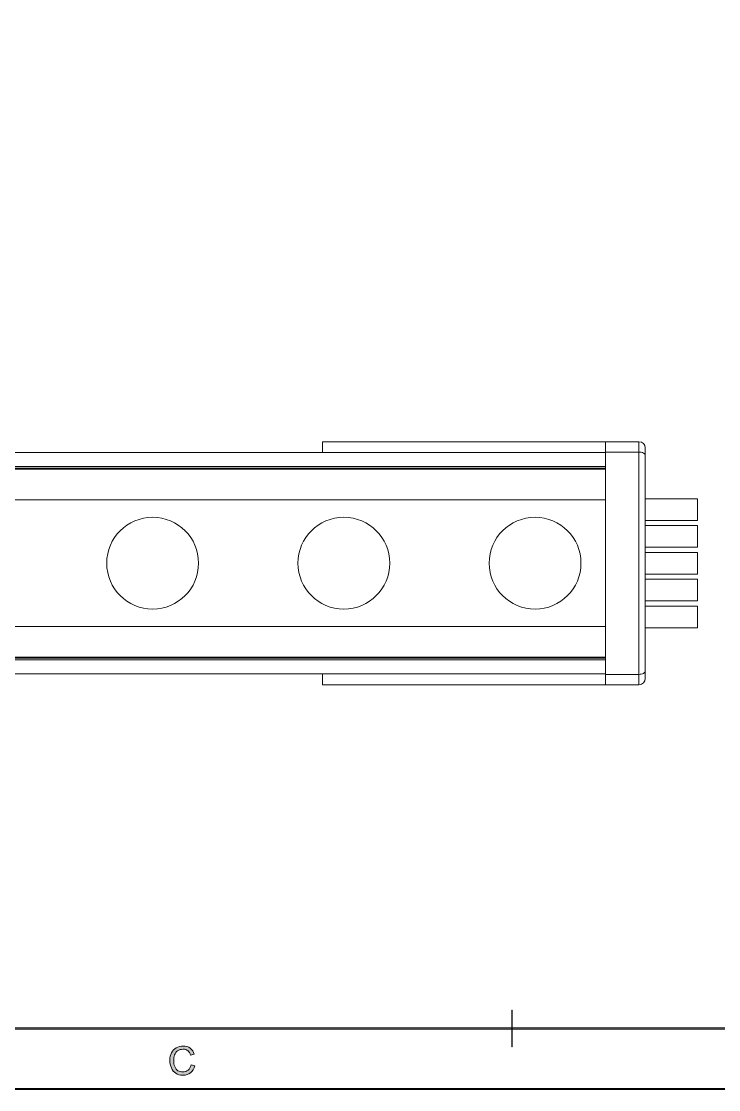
# Model space of a CAD drawing. Header units: inches. Extents: x 0.54 to 10.46, y 0.74 to 7.76.
# Drawn here: x 5.171 to 7.097, y 0.739 to 3.69 of the extents above; entities that cross this region are included whole.
import ezdxf

# ---------------------------------------------------------------- set-up
doc = ezdxf.new("R2010")
doc.units = ezdxf.units.IN
doc.header["$MEASUREMENT"] = 0
doc.layers.add('BG', color=7, linetype='Continuous')
doc.layers.add('MCG-INT-4FT', color=7, linetype='Continuous')

# ---------------------------------------------------------------- blocks, each defined once
blk = doc.blocks.new('block 2')
at = {"layer": 'BG', "true_color": 0xffffff}
h = blk.add_hatch(color=7, dxfattribs=at)
h.dxf.hatch_style = 2
edge = h.paths.add_edge_path()
edge.add_spline(control_points=[(10.296, 0.9061), (10.296, 0.9061), (0.8711, 0.9061), (0.8711, 0.9061), (0.8702, 0.9061), (0.8694, 0.9069), (0.8694, 0.9079), (0.8694, 0.9079), (0.8694, 7.5922), (0.8694, 7.5922), (0.8694, 7.5931), (0.8702, 7.5939), (0.8711, 7.5939), (0.8711, 7.5939), (10.296, 7.5939), (10.296, 7.5939), (10.297, 7.5939), (10.2977, 7.5931), (10.2977, 7.5922), (10.2977, 7.5922), (10.2977, 0.9079), (10.2977, 0.9079), (10.2977, 0.9069), (10.297, 0.9061), (10.296, 0.9061)], knot_values=[0, 0, 0, 0, 1, 1, 1, 2, 2, 2, 3, 3, 3, 4, 4, 4, 5, 5, 5, 6, 6, 6, 7, 7, 7, 8, 8, 8, 8], degree=3, periodic=1)
h.paths.add_polyline_path([(0.8729, 0.9096), (10.2943, 0.9096), (10.2943, 7.5904), (0.8729, 7.5904)])
at = {"layer": 'BG', "lineweight": 0}
blk.add_lwpolyline([(0.8729, 0.9096), (10.2943, 0.9096), (10.2943, 7.5904), (0.8729, 7.5904), (0.8729, 0.9096)], dxfattribs=at)
blk.add_open_spline([(10.296, 0.9061), (10.296, 0.9061), (0.8711, 0.9061), (0.8711, 0.9061), (0.8702, 0.9061), (0.8694, 0.9069), (0.8694, 0.9079), (0.8694, 0.9079), (0.8694, 7.5922), (0.8694, 7.5922), (0.8694, 7.5931), (0.8702, 7.5939), (0.8711, 7.5939), (0.8711, 7.5939), (10.296, 7.5939), (10.296, 7.5939), (10.297, 7.5939), (10.2977, 7.5931), (10.2977, 7.5922), (10.2977, 7.5922), (10.2977, 0.9079), (10.2977, 0.9079), (10.2977, 0.9069), (10.297, 0.9061), (10.296, 0.9061)], degree=3, knots=[0, 0, 0, 0, 1, 1, 1, 2, 2, 2, 3, 3, 3, 4, 4, 4, 5, 5, 5, 6, 6, 6, 7, 7, 7, 8, 8, 8, 8], dxfattribs=at)
blk = doc.blocks.new('block 45')
at = {"layer": 'BG', "true_color": 0xffffff}
h = blk.add_hatch(color=7, dxfattribs=at)
h.dxf.hatch_style = 2
edge = h.paths.add_edge_path()
edge.add_spline(control_points=[(6.526, 0.857), (6.5257, 0.857), (6.5253, 0.8573), (6.5253, 0.8577), (6.5253, 0.8577), (6.5253, 0.958), (6.5253, 0.958), (6.5253, 0.9584), (6.5257, 0.9587), (6.526, 0.9587), (6.5264, 0.9587), (6.5267, 0.9584), (6.5267, 0.958), (6.5267, 0.958), (6.5267, 0.8577), (6.5267, 0.8577), (6.5267, 0.8573), (6.5264, 0.857), (6.526, 0.857)], knot_values=[0, 0, 0, 0, 1, 1, 1, 2, 2, 2, 3, 3, 3, 4, 4, 4, 5, 5, 5, 6, 6, 6, 6], degree=3, periodic=1)
at = {"layer": 'BG', "lineweight": 0}
blk.add_open_spline([(6.526, 0.857), (6.5257, 0.857), (6.5253, 0.8573), (6.5253, 0.8577), (6.5253, 0.8577), (6.5253, 0.958), (6.5253, 0.958), (6.5253, 0.9584), (6.5257, 0.9587), (6.526, 0.9587), (6.5264, 0.9587), (6.5267, 0.9584), (6.5267, 0.958), (6.5267, 0.958), (6.5267, 0.8577), (6.5267, 0.8577), (6.5267, 0.8573), (6.5264, 0.857), (6.526, 0.857)], degree=3, knots=[0, 0, 0, 0, 1, 1, 1, 2, 2, 2, 3, 3, 3, 4, 4, 4, 5, 5, 5, 6, 6, 6, 6], dxfattribs=at)
blk = doc.blocks.new('block 44')
at = {"layer": 'BG'}
blk.add_blockref('block 45', (0, 0), dxfattribs=at)
blk = doc.blocks.new('block 53')
at = {"layer": 'BG', "true_color": 0xffffff}
h = blk.add_hatch(color=7, dxfattribs=at)
h.dxf.hatch_style = 2
edge = h.paths.add_edge_path()
edge.add_spline(control_points=[(5.6392, 0.8076), (5.6392, 0.8076), (5.6495, 0.8049), (5.6495, 0.8049), (5.6474, 0.7965), (5.6435, 0.79), (5.6379, 0.7856), (5.6323, 0.7812), (5.6254, 0.7789), (5.6173, 0.7789), (5.6089, 0.7789), (5.6021, 0.7806), (5.5968, 0.7841), (5.5916, 0.7875), (5.5876, 0.7924), (5.5848, 0.7989), (5.5821, 0.8054), (5.5807, 0.8123), (5.5807, 0.8198), (5.5807, 0.8279), (5.5823, 0.8349), (5.5854, 0.841), (5.5885, 0.847), (5.5929, 0.8516), (5.5986, 0.8547), (5.6043, 0.8579), (5.6106, 0.8594), (5.6175, 0.8594), (5.6252, 0.8594), (5.6318, 0.8574), (5.6371, 0.8535), (5.6424, 0.8495), (5.6461, 0.8439), (5.6482, 0.8368), (5.6482, 0.8368), (5.6381, 0.8344), (5.6381, 0.8344), (5.6363, 0.84), (5.6336, 0.8441), (5.6302, 0.8467), (5.6268, 0.8493), (5.6225, 0.8506), (5.6172, 0.8506), (5.6113, 0.8506), (5.6063, 0.8492), (5.6022, 0.8463), (5.5982, 0.8434), (5.5954, 0.8396), (5.5938, 0.8348), (5.5921, 0.8299), (5.5913, 0.8249), (5.5913, 0.8198), (5.5913, 0.8132), (5.5923, 0.8074), (5.5942, 0.8025), (5.5962, 0.7975), (5.5992, 0.7939), (5.6032, 0.7914), (5.6073, 0.789), (5.6117, 0.7878), (5.6165, 0.7878), (5.6222, 0.7878), (5.6271, 0.7894), (5.6311, 0.7927), (5.6351, 0.7961), (5.6378, 0.801), (5.6392, 0.8076)], knot_values=[0, 0, 0, 0, 1, 1, 1, 2, 2, 2, 3, 3, 3, 4, 4, 4, 5, 5, 5, 6, 6, 6, 7, 7, 7, 8, 8, 8, 9, 9, 9, 10, 10, 10, 11, 11, 11, 12, 12, 12, 13, 13, 13, 14, 14, 14, 15, 15, 15, 16, 16, 16, 17, 17, 17, 18, 18, 18, 19, 19, 19, 20, 20, 20, 21, 21, 21, 22, 22, 22, 22], degree=3, periodic=1)
at = {"layer": 'BG', "lineweight": 0}
blk.add_open_spline([(5.6392, 0.8076), (5.6392, 0.8076), (5.6495, 0.8049), (5.6495, 0.8049), (5.6474, 0.7965), (5.6435, 0.79), (5.6379, 0.7856), (5.6323, 0.7812), (5.6254, 0.7789), (5.6173, 0.7789), (5.6089, 0.7789), (5.6021, 0.7806), (5.5968, 0.7841), (5.5916, 0.7875), (5.5876, 0.7924), (5.5848, 0.7989), (5.5821, 0.8054), (5.5807, 0.8123), (5.5807, 0.8198), (5.5807, 0.8279), (5.5823, 0.8349), (5.5854, 0.841), (5.5885, 0.847), (5.5929, 0.8516), (5.5986, 0.8547), (5.6043, 0.8579), (5.6106, 0.8594), (5.6175, 0.8594), (5.6252, 0.8594), (5.6318, 0.8574), (5.6371, 0.8535), (5.6424, 0.8495), (5.6461, 0.8439), (5.6482, 0.8368), (5.6482, 0.8368), (5.6381, 0.8344), (5.6381, 0.8344), (5.6363, 0.84), (5.6336, 0.8441), (5.6302, 0.8467), (5.6268, 0.8493), (5.6225, 0.8506), (5.6172, 0.8506), (5.6113, 0.8506), (5.6063, 0.8492), (5.6022, 0.8463), (5.5982, 0.8434), (5.5954, 0.8396), (5.5938, 0.8348), (5.5921, 0.8299), (5.5913, 0.8249), (5.5913, 0.8198), (5.5913, 0.8132), (5.5923, 0.8074), (5.5942, 0.8025), (5.5962, 0.7975), (5.5992, 0.7939), (5.6032, 0.7914), (5.6073, 0.789), (5.6117, 0.7878), (5.6165, 0.7878), (5.6222, 0.7878), (5.6271, 0.7894), (5.6311, 0.7927), (5.6351, 0.7961), (5.6378, 0.801), (5.6392, 0.8076)], degree=3, knots=[0, 0, 0, 0, 1, 1, 1, 2, 2, 2, 3, 3, 3, 4, 4, 4, 5, 5, 5, 6, 6, 6, 7, 7, 7, 8, 8, 8, 9, 9, 9, 10, 10, 10, 11, 11, 11, 12, 12, 12, 13, 13, 13, 14, 14, 14, 15, 15, 15, 16, 16, 16, 17, 17, 17, 18, 18, 18, 19, 19, 19, 20, 20, 20, 21, 21, 21, 22, 22, 22, 22], dxfattribs=at)
blk = doc.blocks.new('block 52')
at = {"layer": 'BG'}
blk.add_blockref('block 53', (0, 0), dxfattribs=at)
blk = doc.blocks.new('block 62')
at = {"layer": 'BG', "true_color": 0xffffff}
h = blk.add_hatch(color=7, dxfattribs=at)
h.dxf.hatch_style = 2
edge = h.paths.add_edge_path()
edge.add_spline(control_points=[(10.4631, 0.739), (10.4631, 0.739), (0.5369, 0.739), (0.5369, 0.739), (0.5359, 0.739), (0.5352, 0.7398), (0.5352, 0.7407), (0.5352, 0.7407), (0.5352, 7.7593), (0.5352, 7.7593), (0.5352, 7.7602), (0.5359, 7.761), (0.5369, 7.761), (0.5369, 7.761), (10.4631, 7.761), (10.4631, 7.761), (10.4641, 7.761), (10.4648, 7.7602), (10.4648, 7.7593), (10.4648, 7.7593), (10.4648, 0.7407), (10.4648, 0.7407), (10.4648, 0.7398), (10.4641, 0.739), (10.4631, 0.739)], knot_values=[0, 0, 0, 0, 1, 1, 1, 2, 2, 2, 3, 3, 3, 4, 4, 4, 5, 5, 5, 6, 6, 6, 7, 7, 7, 8, 8, 8, 8], degree=3, periodic=1)
h.paths.add_polyline_path([(0.5386, 0.7425), (10.4614, 0.7425), (10.4614, 7.7575), (0.5386, 7.7575)])
at = {"layer": 'BG', "lineweight": 0}
blk.add_lwpolyline([(0.5386, 0.7425), (10.4614, 0.7425), (10.4614, 7.7575), (0.5386, 7.7575), (0.5386, 0.7425)], dxfattribs=at)
blk.add_open_spline([(10.4631, 0.739), (10.4631, 0.739), (0.5369, 0.739), (0.5369, 0.739), (0.5359, 0.739), (0.5352, 0.7398), (0.5352, 0.7407), (0.5352, 0.7407), (0.5352, 7.7593), (0.5352, 7.7593), (0.5352, 7.7602), (0.5359, 7.761), (0.5369, 7.761), (0.5369, 7.761), (10.4631, 7.761), (10.4631, 7.761), (10.4641, 7.761), (10.4648, 7.7602), (10.4648, 7.7593), (10.4648, 7.7593), (10.4648, 0.7407), (10.4648, 0.7407), (10.4648, 0.7398), (10.4641, 0.739), (10.4631, 0.739)], degree=3, knots=[0, 0, 0, 0, 1, 1, 1, 2, 2, 2, 3, 3, 3, 4, 4, 4, 5, 5, 5, 6, 6, 6, 7, 7, 7, 8, 8, 8, 8], dxfattribs=at)
blk = doc.blocks.new('block 892')
at = {"layer": 'MCG-INT-4FT', "color": 7, "lineweight": 5, "true_color": 0xffffff}
blk.add_lwpolyline([(1.6416, 2.4558), (6.7838, 2.4558)], dxfattribs=at)
blk = doc.blocks.new('block 893')
at = {"layer": 'MCG-INT-4FT', "color": 7, "lineweight": 5, "true_color": 0xffffff}
blk.add_lwpolyline([(1.6416, 1.9311), (6.7838, 1.9311)], dxfattribs=at)
blk = doc.blocks.new('block 1058')
at = {"layer": 'MCG-INT-4FT', "color": 7, "lineweight": 5, "true_color": 0xffffff}
blk.add_lwpolyline([(6.8765, 2.5005), (6.7838, 2.5005)], dxfattribs=at)
blk = doc.blocks.new('block 1059')
at = {"layer": 'MCG-INT-4FT', "color": 7, "lineweight": 5, "true_color": 0xffffff}
blk.add_lwpolyline([(6.8765, 1.8864), (6.8765, 2.5005)], dxfattribs=at)
blk = doc.blocks.new('block 1060')
at = {"layer": 'MCG-INT-4FT', "color": 7, "lineweight": 5, "true_color": 0xffffff}
blk.add_lwpolyline([(6.7838, 1.8864), (6.8765, 1.8864)], dxfattribs=at)
blk = doc.blocks.new('block 1061')
at = {"layer": 'MCG-INT-4FT', "color": 7, "lineweight": 5, "true_color": 0xffffff}
blk.add_lwpolyline([(6.7838, 2.5005), (6.7838, 1.8864)], dxfattribs=at)
blk = doc.blocks.new('block 1062')
at = {"layer": 'MCG-INT-4FT', "color": 7, "lineweight": 5, "true_color": 0xffffff}
blk.add_lwpolyline([(6.8765, 2.5005), (6.8799, 2.5003), (6.8832, 2.4998), (6.8862, 2.4989), (6.8888, 2.4978), (6.891, 2.4964), (6.8926, 2.4948), (6.8936, 2.493), (6.894, 2.4912)], dxfattribs=at)
blk = doc.blocks.new('block 1063')
at = {"layer": 'MCG-INT-4FT', "color": 7, "lineweight": 5, "true_color": 0xffffff}
blk.add_lwpolyline([(6.894, 2.4912), (6.894, 1.8957)], dxfattribs=at)
blk = doc.blocks.new('block 1064')
at = {"layer": 'MCG-INT-4FT', "color": 7, "lineweight": 5, "true_color": 0xffffff}
blk.add_lwpolyline([(6.8765, 1.8864), (6.8799, 1.8866), (6.8832, 1.8871), (6.8862, 1.8879), (6.8888, 1.8891), (6.891, 1.8905), (6.8926, 1.8921), (6.8936, 1.8938), (6.894, 1.8957)], dxfattribs=at)
blk = doc.blocks.new('block 1065')
at = {"layer": 'MCG-INT-4FT', "color": 7, "lineweight": 5, "true_color": 0xffffff}
blk.add_lwpolyline([(6.8765, 2.5005), (6.8765, 2.5292)], dxfattribs=at)
blk = doc.blocks.new('block 1066')
at = {"layer": 'MCG-INT-4FT', "color": 7, "lineweight": 5, "true_color": 0xffffff}
blk.add_open_spline([(6.894, 2.5118), (6.894, 2.5214), (6.8861, 2.5292), (6.8765, 2.5292)], degree=3, dxfattribs=at)
blk = doc.blocks.new('block 1067')
at = {"layer": 'MCG-INT-4FT', "color": 7, "lineweight": 5, "true_color": 0xffffff}
blk.add_lwpolyline([(6.894, 2.5118), (6.894, 2.4912)], dxfattribs=at)
blk = doc.blocks.new('block 1068')
at = {"layer": 'MCG-INT-4FT', "color": 7, "lineweight": 5, "true_color": 0xffffff}
blk.add_open_spline([(6.8765, 1.8576), (6.8861, 1.8576), (6.894, 1.8654), (6.894, 1.8751)], degree=3, dxfattribs=at)
blk = doc.blocks.new('block 1069')
at = {"layer": 'MCG-INT-4FT', "color": 7, "lineweight": 5, "true_color": 0xffffff}
blk.add_lwpolyline([(6.8765, 1.8576), (6.8765, 1.8864)], dxfattribs=at)
blk = doc.blocks.new('block 1070')
at = {"layer": 'MCG-INT-4FT', "color": 7, "lineweight": 5, "true_color": 0xffffff}
blk.add_lwpolyline([(6.894, 1.8957), (6.894, 1.8751)], dxfattribs=at)
blk = doc.blocks.new('block 1071')
at = {"layer": 'MCG-INT-4FT', "color": 7, "lineweight": 5, "true_color": 0xffffff}
blk.add_lwpolyline([(6.7838, 2.5292), (6.8765, 2.5292)], dxfattribs=at)
blk = doc.blocks.new('block 1072')
at = {"layer": 'MCG-INT-4FT', "color": 7, "lineweight": 5, "true_color": 0xffffff}
blk.add_lwpolyline([(6.7838, 2.5005), (6.7838, 2.5292)], dxfattribs=at)
blk = doc.blocks.new('block 1073')
at = {"layer": 'MCG-INT-4FT', "color": 7, "lineweight": 5, "true_color": 0xffffff}
blk.add_lwpolyline([(6.8765, 1.8576), (6.7838, 1.8576)], dxfattribs=at)
blk = doc.blocks.new('block 1074')
at = {"layer": 'MCG-INT-4FT', "color": 7, "lineweight": 5, "true_color": 0xffffff}
blk.add_lwpolyline([(6.7838, 1.8576), (6.7838, 1.8864)], dxfattribs=at)
blk = doc.blocks.new('block 1075')
at = {"layer": 'MCG-INT-4FT', "color": 7, "lineweight": 5, "true_color": 0xffffff}
blk.add_lwpolyline([(6.002, 2.4995), (6.002, 2.5292)], dxfattribs=at)
blk = doc.blocks.new('block 1076')
at = {"layer": 'MCG-INT-4FT', "color": 7, "lineweight": 5, "true_color": 0xffffff}
blk.add_lwpolyline([(6.002, 2.5292), (6.7838, 2.5292)], dxfattribs=at)
blk = doc.blocks.new('block 1077')
at = {"layer": 'MCG-INT-4FT', "color": 7, "lineweight": 5, "true_color": 0xffffff}
blk.add_lwpolyline([(6.002, 1.8874), (6.002, 1.8576)], dxfattribs=at)
blk = doc.blocks.new('block 1078')
at = {"layer": 'MCG-INT-4FT', "color": 7, "lineweight": 5, "true_color": 0xffffff}
blk.add_lwpolyline([(6.002, 1.8576), (6.7838, 1.8576)], dxfattribs=at)
blk = doc.blocks.new('block 1100')
at = {"layer": 'MCG-INT-4FT', "color": 7, "lineweight": 5, "true_color": 0xffffff}
blk.add_lwpolyline([(6.7838, 2.4558), (1.6416, 2.4558)], dxfattribs=at)
blk = doc.blocks.new('block 1101')
at = {"layer": 'MCG-INT-4FT', "color": 7, "lineweight": 5, "true_color": 0xffffff}
blk.add_lwpolyline([(1.6416, 1.9311), (6.7838, 1.9311)], dxfattribs=at)
blk = doc.blocks.new('block 1102')
at = {"layer": 'MCG-INT-4FT', "color": 7, "lineweight": 5, "true_color": 0xffffff}
blk.add_lwpolyline([(1.6416, 2.4995), (6.7838, 2.4995)], dxfattribs=at)
blk = doc.blocks.new('block 1103')
at = {"layer": 'MCG-INT-4FT', "color": 7, "lineweight": 5, "true_color": 0xffffff}
blk.add_lwpolyline([(6.7838, 1.8874), (1.6416, 1.8874)], dxfattribs=at)
blk = doc.blocks.new('block 1104')
at = {"layer": 'MCG-INT-4FT', "color": 8, "lineweight": 5, "true_color": 0x808080}
blk.add_lwpolyline([(1.6416, 1.9338), (6.7838, 1.9338)], dxfattribs=at)
blk = doc.blocks.new('block 1105')
at = {"layer": 'MCG-INT-4FT', "color": 8, "lineweight": 5, "true_color": 0x808080}
blk.add_lwpolyline([(1.6416, 2.453), (6.7838, 2.453)], dxfattribs=at)
blk = doc.blocks.new('block 1106')
at = {"layer": 'MCG-INT-4FT', "color": 8, "lineweight": 5, "true_color": 0x808080}
blk.add_lwpolyline([(1.6416, 2.4605), (6.7838, 2.4605)], dxfattribs=at)
blk = doc.blocks.new('block 1107')
at = {"layer": 'MCG-INT-4FT', "color": 8, "lineweight": 5, "true_color": 0x808080}
blk.add_lwpolyline([(6.7838, 1.9264), (1.6416, 1.9264)], dxfattribs=at)
blk = doc.blocks.new('block 1513')
at = {"layer": 'MCG-INT-4FT', "color": 7, "lineweight": 5, "true_color": 0xffffff}
blk.add_lwpolyline([(7.0386, 2.2234), (6.894, 2.2234)], dxfattribs=at)
blk = doc.blocks.new('block 1514')
at = {"layer": 'MCG-INT-4FT', "color": 7, "lineweight": 5, "true_color": 0xffffff}
blk.add_lwpolyline([(7.0386, 2.1634), (6.894, 2.1634)], dxfattribs=at)
blk = doc.blocks.new('block 1515')
at = {"layer": 'MCG-INT-4FT', "color": 7, "lineweight": 5, "true_color": 0xffffff}
blk.add_lwpolyline([(7.0386, 2.2234), (7.0386, 2.1634)], dxfattribs=at)
blk = doc.blocks.new('block 1516')
at = {"layer": 'MCG-INT-4FT', "color": 7, "lineweight": 5, "true_color": 0xffffff}
blk.add_lwpolyline([(7.0386, 2.3117), (6.894, 2.3117)], dxfattribs=at)
blk = doc.blocks.new('block 1517')
at = {"layer": 'MCG-INT-4FT', "color": 7, "lineweight": 5, "true_color": 0xffffff}
blk.add_lwpolyline([(7.0386, 2.3717), (7.0386, 2.3117)], dxfattribs=at)
blk = doc.blocks.new('block 1518')
at = {"layer": 'MCG-INT-4FT', "color": 7, "lineweight": 5, "true_color": 0xffffff}
blk.add_lwpolyline([(7.0386, 2.3717), (6.894, 2.3717)], dxfattribs=at)
blk = doc.blocks.new('block 1519')
at = {"layer": 'MCG-INT-4FT', "color": 7, "lineweight": 5, "true_color": 0xffffff}
blk.add_lwpolyline([(7.0386, 2.2376), (6.894, 2.2376)], dxfattribs=at)
blk = doc.blocks.new('block 1520')
at = {"layer": 'MCG-INT-4FT', "color": 7, "lineweight": 5, "true_color": 0xffffff}
blk.add_lwpolyline([(7.0386, 2.2976), (6.894, 2.2976)], dxfattribs=at)
blk = doc.blocks.new('block 1521')
at = {"layer": 'MCG-INT-4FT', "color": 7, "lineweight": 5, "true_color": 0xffffff}
blk.add_lwpolyline([(7.0386, 2.2976), (7.0386, 2.2376)], dxfattribs=at)
blk = doc.blocks.new('block 1522')
at = {"layer": 'MCG-INT-4FT', "color": 7, "lineweight": 5, "true_color": 0xffffff}
blk.add_lwpolyline([(7.0386, 2.1493), (7.0386, 2.0893)], dxfattribs=at)
blk = doc.blocks.new('block 1523')
at = {"layer": 'MCG-INT-4FT', "color": 7, "lineweight": 5, "true_color": 0xffffff}
blk.add_lwpolyline([(7.0386, 2.0893), (6.894, 2.0893)], dxfattribs=at)
blk = doc.blocks.new('block 1524')
at = {"layer": 'MCG-INT-4FT', "color": 7, "lineweight": 5, "true_color": 0xffffff}
blk.add_lwpolyline([(7.0386, 2.1493), (6.894, 2.1493)], dxfattribs=at)
blk = doc.blocks.new('block 1525')
at = {"layer": 'MCG-INT-4FT', "color": 7, "lineweight": 5, "true_color": 0xffffff}
blk.add_lwpolyline([(7.0386, 2.0152), (6.894, 2.0152)], dxfattribs=at)
blk = doc.blocks.new('block 1526')
at = {"layer": 'MCG-INT-4FT', "color": 7, "lineweight": 5, "true_color": 0xffffff}
blk.add_lwpolyline([(7.0386, 2.0752), (6.894, 2.0752)], dxfattribs=at)
blk = doc.blocks.new('block 1527')
at = {"layer": 'MCG-INT-4FT', "color": 7, "lineweight": 5, "true_color": 0xffffff}
blk.add_lwpolyline([(7.0386, 2.0752), (7.0386, 2.0152)], dxfattribs=at)
blk = doc.blocks.new('block 2028')
at = {"layer": 'MCG-INT-4FT', "color": 7, "lineweight": 5, "true_color": 0xffffff}
blk.add_lwpolyline([(1.6416, 2.3684), (6.7838, 2.3684)], dxfattribs=at)
blk = doc.blocks.new('block 2029')
at = {"layer": 'MCG-INT-4FT', "color": 7, "lineweight": 5, "true_color": 0xffffff}
blk.add_lwpolyline([(6.7838, 2.0186), (1.6416, 2.0186)], dxfattribs=at)
blk = doc.blocks.new('block 2033')
at = {"layer": 'MCG-INT-4FT', "color": 7, "lineweight": 5, "true_color": 0xffffff}
blk.add_open_spline([(5.4064, 2.1935), (5.4064, 2.2635), (5.4632, 2.3203), (5.5332, 2.3203), (5.6032, 2.3203), (5.66, 2.2635), (5.66, 2.1935), (5.66, 2.1234), (5.6032, 2.0667), (5.5332, 2.0667), (5.4632, 2.0667), (5.4064, 2.1234), (5.4064, 2.1935), (5.4064, 2.1935), (5.4064, 2.1935), (5.4064, 2.1935)], degree=3, knots=[0, 0, 0, 0, 1, 1, 1, 2, 2, 2, 3, 3, 3, 4, 4, 4, 5, 5, 5, 5], dxfattribs=at)
blk = doc.blocks.new('block 2034')
at = {"layer": 'MCG-INT-4FT', "color": 7, "lineweight": 5, "true_color": 0xffffff}
blk.add_open_spline([(5.9346, 2.1935), (5.9346, 2.2635), (5.9914, 2.3203), (6.0614, 2.3203), (6.1315, 2.3203), (6.1882, 2.2635), (6.1882, 2.1935), (6.1882, 2.1234), (6.1315, 2.0667), (6.0614, 2.0667), (5.9914, 2.0667), (5.9346, 2.1234), (5.9346, 2.1935), (5.9346, 2.1935), (5.9346, 2.1935), (5.9346, 2.1935)], degree=3, knots=[0, 0, 0, 0, 1, 1, 1, 2, 2, 2, 3, 3, 3, 4, 4, 4, 5, 5, 5, 5], dxfattribs=at)
blk = doc.blocks.new('block 2035')
at = {"layer": 'MCG-INT-4FT', "color": 7, "lineweight": 5, "true_color": 0xffffff}
blk.add_open_spline([(6.4628, 2.1935), (6.4628, 2.2635), (6.5196, 2.3203), (6.5896, 2.3203), (6.6597, 2.3203), (6.7164, 2.2635), (6.7164, 2.1935), (6.7164, 2.1234), (6.6597, 2.0667), (6.5896, 2.0667), (6.5196, 2.0667), (6.4628, 2.1234), (6.4628, 2.1935), (6.4628, 2.1935), (6.4628, 2.1935), (6.4628, 2.1935)], degree=3, knots=[0, 0, 0, 0, 1, 1, 1, 2, 2, 2, 3, 3, 3, 4, 4, 4, 5, 5, 5, 5], dxfattribs=at)

msp = doc.modelspace()

# ---------------------------------------------------------------- block references
at = {"layer": 'BG'}
for name in ['block 62', 'block 2', 'block 44', 'block 52']:
    msp.add_blockref(name, (0, 0), dxfattribs=at)
at = {"layer": 'MCG-INT-4FT'}
for name in ['block 1075', 'block 1076', 'block 1071', 'block 1072', 'block 1065', 'block 1066', 'block 1067', 'block 1102', 'block 1058', 'block 1061', 'block 1059', 'block 1062', 'block 1063', 'block 1106', 'block 892', 'block 1100', 'block 1105', 'block 2028', 'block 1518', 'block 1517', 'block 2033', 'block 2034', 'block 2035', 'block 1516', 'block 1520', 'block 1521', 'block 1519', 'block 1513', 'block 1515', 'block 1514', 'block 1524', 'block 1522', 'block 1523', 'block 1526', 'block 1527', 'block 2029', 'block 1525', 'block 1104', 'block 893', 'block 1101', 'block 1107', 'block 1064', 'block 1070', 'block 1103', 'block 1077', 'block 1060', 'block 1074', 'block 1069', 'block 1068', 'block 1078', 'block 1073']:
    msp.add_blockref(name, (0, 0), dxfattribs=at)

doc.saveas('drawing.dxf')
